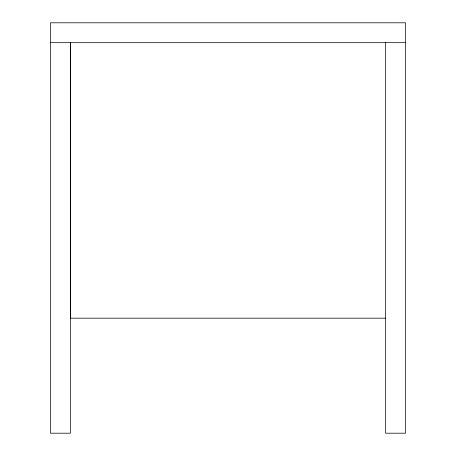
<?xml version="1.0" encoding="UTF-8"?>
<svg xmlns="http://www.w3.org/2000/svg" width="456" height="456" viewBox="0 0 456 456"><rect width="100%" height="100%" fill="white"/><g stroke="black" fill="none" stroke-linecap="round" stroke-linejoin="round"><path stroke-width="0.68" d="M50.491 42.682L405.509 42.682M385.628 318.174L70.395 318.174L70.395 42.682M385.628 42.682L385.651 433.2L405.509 433.2L405.509 22.8L50.491 22.8L50.491 433.2L70.349 433.2L70.349 42.682"/></g></svg>
